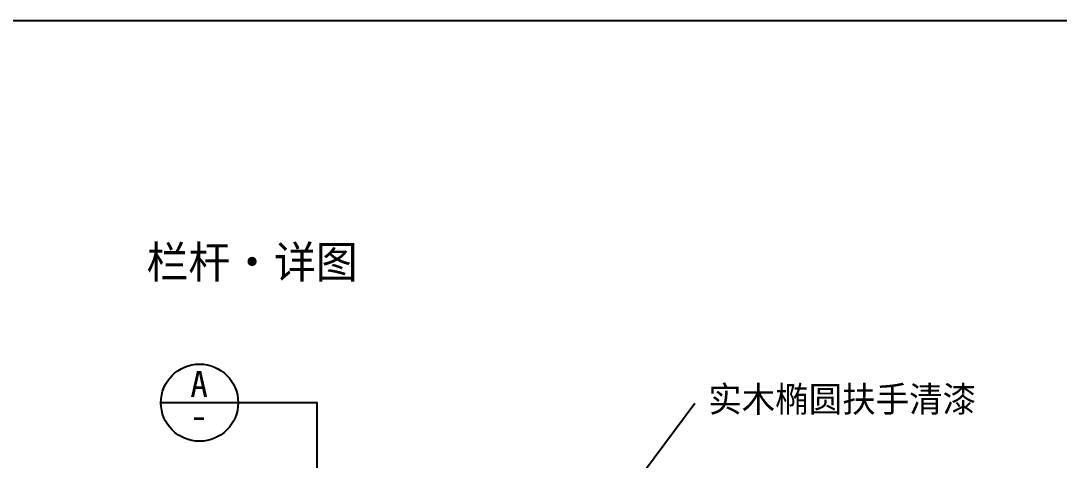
# Model space of a CAD drawing. Header units: metres. Extents: x 6299 to 8198, y -54 to 2210.
# Drawn here: x 6992 to 7638, y 1936 to 2210 of the extents above; entities that cross this region are included whole.
import ezdxf

# ---------------------------------------------------------------- set-up
doc = ezdxf.new("R2010")
doc.units = ezdxf.units.M
doc.layers.add('K', color=7, linetype='Continuous')
doc.layers.add('TEXT', color=3, linetype='Continuous')
doc.dimstyles.get("Standard").update_dxf_attribs({"dimtxt": 2.5, "dimasz": 2.5, "dimexe": 1.25, "dimexo": 0.625, "dimtad": 1, "dimcen": 2.5, "dimazin": 3, "dimtfac": 1, "dimtmove": 0, "dimatfit": 3})

msp = doc.modelspace()

# ---------------------------------------------------------------- linework, layer by layer
at = {"layer": 'DEFPOINTS'}
msp.add_lwpolyline([(6298.92, -54.23), (7986.92, -54.23), (7986.92, 2209.77), (6298.92, 2209.77)], close=True, dxfattribs=at)
at = {"layer": 'TEXT'}
for points in [[(7127.46, 1972.28), (7079.46, 1972.28)], [(7176.64, 1703.64), (7176.64, 1972.28), (7127.46, 1972.28)]]:
    msp.add_lwpolyline(points, dxfattribs=at)
msp.add_circle((7103.46, 1972.28), 24, dxfattribs=at)

# ---------------------------------------------------------------- texts
at = {"layer": 'K'}
msp.add_text('栏杆·详图', height=20, dxfattribs=at).set_placement((7070.51, 2049.77))
at = {"layer": 'TEXT'}
for s, p in [('A', (7097.74, 1975.9)), ('实木椭圆扶手清漆', (7419.47, 1966.47)), ('-', (7097.7, 1956.22))]:
    msp.add_text(s, height=16, dxfattribs=at).set_placement(p)

# ---------------------------------------------------------------- leaders
msp.add_leader([(7360.77, 1904.45), (7411.17, 1971.97)], dimstyle='Standard', dxfattribs=at)

doc.saveas('drawing.dxf')
